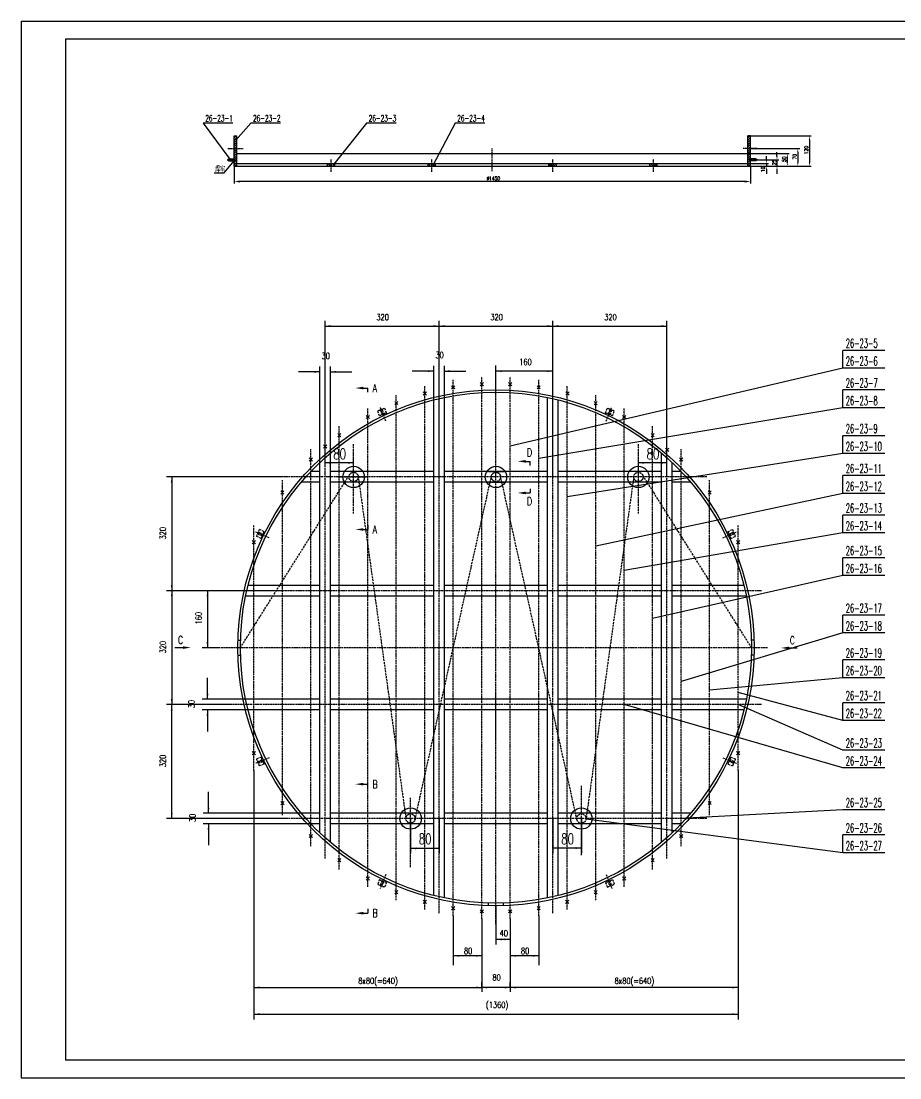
# Model space of a CAD drawing. Header units: millimetres. Extents: x 1545 to 36024, y 3418 to 15628.
# Drawn here: x 18976 to 23912, y 3418 to 9358 of the extents above; entities that cross this region are included whole.
import ezdxf

# ---------------------------------------------------------------- set-up
doc = ezdxf.new("R2010")
doc.units = ezdxf.units.MM
for name, pattern in [('DASHDOT-M', [36, 30, -3, 0, -3]), ('DASHDOT-S', [14, 10, -2, 0, -2]), ('DIVIDE-M', [39, 30, -3, 0, -3, 0, -3]), ('DIVIDE-S', [16, 10, -2, 0, -2, 0, -2]), ('HIDDEN-L', [13, 10, -3]), ('HIDDEN-M', [7, 5, -2])]:
    doc.linetypes.add(name, pattern=pattern)
for name, color, linetype in [('1轮廓实线层', 1, 'Continuous'), ('CDR_DIM', 7, 'Continuous'), ('CDR_DWG1', 1, 'Continuous'), ('CDR_DWG3', 3, 'DASHDOT-M'), ('CDR_DWG4', 6, 'DIVIDE-M'), ('CDR_DWG5', 6, 'HIDDEN-M'), ('CDR_TEXT', 7, 'Continuous')]:
    doc.layers.add(name, color=color, linetype=linetype)
doc.styles.add('HZ', font='simplex.shx', dxfattribs={"width": 0.7, "height": 30, "bigfont": 'HZ.shx'})

msp = doc.modelspace()

# ---------------------------------------------------------------- linework, layer by layer
msp.add_line((18975.9, 3418.2), (27375.9, 3418.2))
at = {"layer": '1轮廓实线层', "linetype": 'Continuous'}
msp.add_circle((21643.3, 5836), 1450, dxfattribs=at)
at = {"layer": 'CDR_DIM', "color": 0, "linetype": 'Continuous'}
for p, q in [((20165.7, 8784.5), (19997.9, 8784.5)), ((19997.9, 8784.5), (20147.5, 8581.8)), ((20265.8, 8784.5), (20182, 8689.2)), ((20433.6, 8784.5), (20265.8, 8784.5)), ((20915.6, 8784.5), (20731.9, 8554)), ((21083.4, 8784.5), (20915.6, 8784.5)), ((21413.3, 8784.5), (21289.7, 8551)), ((21581.1, 8784.5), (21413.3, 8784.5)), ((20172.6, 8702), (20183.3, 8712.7)), ((20172.6, 8689.5), (20186.7, 8703.7)), ((20172.6, 8677), (20186.7, 8691.1)), ((20172.6, 8664.5), (20186.7, 8678.6)), ((23058.4, 8702), (23069.1, 8712.7)), ((23058.4, 8689.5), (23072.6, 8703.7)), ((23058.4, 8677), (23072.6, 8691.1)), ((23058.4, 8664.5), (23072.6, 8678.6)), ((23072.6, 8712.7), (23414.5, 8712.7)), ((23403.9, 8691.5), (23403.9, 8564.2)), ((20172.6, 8652), (20186.7, 8666.1)), ((20172.6, 8639.5), (20175.1, 8642)), ((20172.6, 8627), (20186.7, 8641.1)), ((20172.6, 8614.5), (20186.7, 8628.6)), ((20172.6, 8602), (20186.7, 8616.1)), ((20175.1, 8642), (20186.7, 8653.6)), ((23058.4, 8652), (23072.6, 8666.1)), ((23058.4, 8639.5), (23060.9, 8642)), ((23058.4, 8627), (23072.6, 8641.1)), ((23058.4, 8614.5), (23072.6, 8628.6)), ((23058.4, 8602), (23072.6, 8616.1)), ((23058.4, 8613.7), (23290.4, 8613.7)), ((23060.9, 8642), (23072.6, 8653.6)), ((23072.6, 8642), (23349.3, 8642)), ((23221.8, 8599.5), (23221.8, 8620.8)), ((23338.7, 8620.8), (23338.7, 8564.2)), ((20116.8, 8504.8), (20172.6, 8572.7)), ((20172.6, 8589.5), (20186.7, 8603.6)), ((20172.6, 8577), (20186.7, 8591.1)), ((20172.6, 8564.5), (20186.7, 8578.6)), ((20172.6, 8552), (20186.7, 8566.1)), ((20176.1, 8543), (20186.7, 8553.6)), ((20713, 8543), (20698.8, 8557.1)), ((20725.5, 8543), (20711.3, 8557.1)), ((20738, 8543), (20723.8, 8557.1)), ((20738.4, 8555), (20736.3, 8557.1)), ((21275.6, 8543), (21261.8, 8556.8)), ((21288.1, 8543), (21274, 8557.1)), ((21300.6, 8543), (21286.5, 8557.1)), ((21304.3, 8551.8), (21299, 8557.1)), ((21963.3, 8543), (21949.2, 8557.1)), ((21975.8, 8543), (21961.7, 8557.1)), ((21983.3, 8548), (21974.2, 8557.1)), ((22526, 8543), (22511.8, 8557.1)), ((22538.5, 8543), (22524.4, 8557.1)), ((22549.2, 8544.8), (22536.9, 8557.1)), ((23058.4, 8589.5), (23072.6, 8603.6)), ((23058.4, 8577), (23072.6, 8591.1)), ((23058.4, 8564.5), (23072.6, 8578.6)), ((23058.4, 8552), (23072.6, 8566.1)), ((23058.4, 8557.1), (23174.1, 8557.1)), ((23061.9, 8543), (23072.6, 8553.6)), ((23105.1, 8578.3), (23232.4, 8578.3)), ((23163.5, 8578.3), (23163.5, 8599.5)), ((23163.5, 8557.1), (23163.5, 8543)), ((23221.8, 8578.3), (23221.8, 8543)), ((23279.8, 8592.5), (23279.8, 8564.2)), ((20059.4, 8504.8), (20116.8, 8504.8)), ((20172.6, 8543), (20172.6, 8445.7)), ((20700.5, 8543), (20696, 8547.4)), ((21263.1, 8543), (21261.8, 8544.2)), ((21950.8, 8543), (21940.9, 8552.9)), ((22513.5, 8543), (22506.7, 8549.7)), ((23072.6, 8543), (23414.5, 8543)), ((23072.6, 8543), (23072.6, 8445.7)), ((23156.4, 8543), (23174.1, 8543)), ((23163.5, 8521.7), (23163.5, 8500.5)), ((23204.7, 8543), (23232.4, 8543)), ((23221.8, 8521.7), (23221.8, 8500.5)), ((23275.3, 8543), (23290.4, 8543)), ((23335.7, 8543), (23349.3, 8543)), ((23051.3, 8456.3), (20193.8, 8456.3)), ((23828, 7507.6), (23590.8, 7507.6)), ((23590.8, 7407.6), (23590.8, 7507.6)), ((23828, 7407.6), (23590.8, 7407.6)), ((20898.2, 7295.7), (20923.3, 7295.7)), ((20923.3, 7271.9), (20923.3, 7295.7)), ((23828, 7284.9), (23590.8, 7284.9)), ((23590.8, 7184.9), (23590.8, 7284.9)), ((23828, 7184.9), (23590.8, 7184.9)), ((23590.8, 6927.9), (23590.8, 7027.9)), ((23828, 7027.9), (23590.8, 7027.9)), ((23828, 6927.9), (23590.8, 6927.9)), ((21809.6, 6883.7), (21834.8, 6883.7)), ((21834.8, 6859.8), (21834.8, 6883.7)), ((23828, 6803.6), (23590.8, 6803.6)), ((23590.8, 6703.6), (23590.8, 6803.6)), ((21834.8, 6729.9), (21834.8, 6706.1)), ((21809.6, 6706.1), (21834.8, 6706.1)), ((23828, 6703.6), (23590.8, 6703.6)), ((23590.8, 6481.4), (23590.8, 6581.4)), ((23828, 6581.4), (23590.8, 6581.4)), ((20898.2, 6500.8), (20923.3, 6500.8)), ((20923.3, 6524.6), (20923.3, 6500.8)), ((23828, 6481.4), (23590.8, 6481.4)), ((23828, 6341.9), (23590.8, 6341.9)), ((23590.8, 6241.9), (23590.8, 6341.9)), ((23828, 6241.9), (23590.8, 6241.9)), ((23590.8, 5919), (23590.8, 6019)), ((23828, 6019), (23590.8, 6019)), ((23828, 5919), (23590.8, 5919)), ((19838.7, 5836.8), (19884.7, 5836.8)), ((23288.5, 5834.8), (23334.4, 5834.8)), ((23828, 5767.3), (23590.8, 5767.3)), ((23590.8, 5667.3), (23590.8, 5767.3)), ((23828, 5667.3), (23590.8, 5667.3)), ((23590.8, 5427.2), (23590.8, 5527.2)), ((23828, 5527.2), (23590.8, 5527.2)), ((23828, 5427.2), (23590.8, 5427.2)), ((23828, 5260.2), (23590.8, 5260.2)), ((23828, 5160.2), (23590.8, 5160.2)), ((20898.2, 5069.1), (20923.3, 5069.1)), ((20923.3, 5045.3), (20923.3, 5069.1)), ((23828, 4925.5), (23590.8, 4925.5)), ((23828, 4783.4), (23590.8, 4783.4)), ((23590.8, 4683.4), (23590.8, 4783.4)), ((23828, 4683.4), (23590.8, 4683.4)), ((20898.2, 4343.6), (20923.3, 4343.6)), ((20923.3, 4367.4), (20923.3, 4343.6))]:
    msp.add_line(p, q, dxfattribs=at)
for points in [[(23400.4, 8691.5), (23407.5, 8691.5), (23403.9, 8712.7)], [(23276.3, 8592.5), (23283.3, 8592.5), (23279.8, 8613.7)], [(23335.2, 8620.8), (23342.2, 8620.8), (23338.7, 8642)], [(23160, 8578.3), (23167.1, 8578.3), (23163.5, 8557.1)], [(23218.3, 8599.5), (23225.3, 8599.5), (23221.8, 8578.3)], [(23276.3, 8564.2), (23283.3, 8564.2), (23279.8, 8543)], [(23335.2, 8564.2), (23342.2, 8564.2), (23338.7, 8543)], [(23400.4, 8564.2), (23407.5, 8564.2), (23403.9, 8543)], [(23160, 8521.7), (23167.1, 8521.7), (23163.5, 8543)], [(23218.3, 8521.7), (23225.3, 8521.7), (23221.8, 8543)], [(20204.4, 8461.7), (20204.4, 8451.1), (20172.6, 8456.4)], [(23040.7, 8461.6), (23040.7, 8451), (23072.6, 8456.3)], [(23051.3, 8459.8), (23051.3, 8452.8), (23072.6, 8456.3)], [(20715.2, 7649.5), (20715.2, 7638.9), (20683.3, 7644.2)], [(21291.5, 7649.5), (21291.5, 7638.9), (21323.3, 7644.2)], [(21355.2, 7649.5), (21355.2, 7638.9), (21323.3, 7644.2)], [(21931.5, 7649.5), (21931.5, 7638.9), (21963.3, 7644.2)], [(21995.2, 7649.5), (21995.2, 7638.9), (21963.3, 7644.2)], [(22571.5, 7649.5), (22571.5, 7638.9), (22603.3, 7644.2)], [(20621.5, 7392), (20621.5, 7381.4), (20653.3, 7386.7)], [(20745.2, 7392), (20745.2, 7381.4), (20713.3, 7386.7)], [(21261.5, 7396.2), (21261.5, 7385.6), (21293.3, 7390.9)], [(21385.2, 7396.2), (21385.2, 7385.6), (21353.3, 7390.9)], [(21675.2, 7396.2), (21675.2, 7385.6), (21643.3, 7390.9)], [(21931.5, 7396.2), (21931.5, 7385.6), (21963.3, 7390.9)], [(20898.7, 7288.2), (20898.7, 7303.2), (20853.7, 7295.7)], [(21810.2, 6876.2), (21810.2, 6891.2), (21765.2, 6883.7)], [(20715.2, 6880.7), (20715.2, 6870.1), (20683.3, 6875.4)], [(20811.5, 6880.7), (20811.5, 6870.1), (20843.3, 6875.4)], [(22475.2, 6880.5), (22475.2, 6869.9), (22443.3, 6875.2)], [(22571.5, 6880.5), (22571.5, 6869.9), (22603.3, 6875.2)], [(19816.6, 6764.2), (19827.2, 6764.2), (19821.9, 6796)], [(21810.2, 6713.6), (21810.2, 6698.6), (21765.2, 6706.1)], [(20898.7, 6508.3), (20898.7, 6493.3), (20853.7, 6500.8)], [(19816.6, 6187.8), (19827.2, 6187.8), (19821.9, 6156)], [(19816.6, 6124.2), (19827.2, 6124.2), (19821.9, 6156)], [(20017.3, 6124.2), (20028, 6124.2), (20022.6, 6156)], [(19884.7, 5844.3), (19884.7, 5829.3), (19929.7, 5836.8)], [(20017.3, 5867.8), (20028, 5867.8), (20022.6, 5836)], [(23289, 5842.3), (23289, 5827.3), (23244, 5834.8)], [(19816.6, 5547.8), (19827.2, 5547.8), (19821.9, 5516)], [(20017.3, 5577.8), (20028, 5577.8), (20022.6, 5546)], [(19816.6, 5484.2), (19827.2, 5484.2), (19821.9, 5516)], [(20017.3, 5454.2), (20028, 5454.2), (20022.6, 5486)], [(20898.7, 5061.6), (20898.7, 5076.6), (20853.7, 5069.1)], [(20023.2, 4937.8), (20033.8, 4937.8), (20028.5, 4906)], [(19816.6, 4907.8), (19827.2, 4907.8), (19821.9, 4876)], [(20023.2, 4814.2), (20033.8, 4814.2), (20028.5, 4846)], [(21291.5, 4713.3), (21291.5, 4702.7), (21323.3, 4708)], [(22091.5, 4715.5), (22091.5, 4704.9), (22123.3, 4710.2)], [(20898.7, 4351.1), (20898.7, 4336.1), (20853.7, 4343.6)], [(21691.5, 4202.1), (21691.5, 4191.4), (21723.3, 4196.7)], [(21531.5, 4109.7), (21531.5, 4099.1), (21563.3, 4104.4)], [(21755.2, 4109.7), (21755.2, 4099.1), (21723.3, 4104.4)], [(21851.5, 4109.7), (21851.5, 4099.1), (21883.3, 4104.4)], [(21531.5, 3931.4), (21531.5, 3920.8), (21563.3, 3926.1)], [(21691.5, 3931.4), (21691.5, 3920.8), (21723.3, 3926.1)], [(22971.5, 3931.4), (22971.5, 3920.8), (23003.3, 3926.1)], [(22971.5, 3781.3), (22971.5, 3770.7), (23003.3, 3776)]]:
    msp.add_solid(points, dxfattribs=at)
at = {"layer": 'CDR_DWG1', "color": 1}
for q in [(27275.9, 9258.2), (19225.9, 3518.2)]:
    msp.add_line((19225.9, 9258.2), q, dxfattribs=at)
at = {"layer": 'CDR_DWG1'}
for p, q in [((20172.6, 8543), (20172.6, 8712.7)), ((20172.6, 8712.7), (20186.7, 8712.7)), ((20186.7, 8543), (20186.7, 8712.7)), ((23058.4, 8543), (23058.4, 8712.7)), ((23072.6, 8712.7), (23058.4, 8712.7)), ((23072.6, 8543), (23072.6, 8712.7)), ((20186.7, 8613.7), (23058.4, 8613.7)), ((20140, 8584), (20172.6, 8584)), ((20140, 8572.7), (20140, 8584)), ((20140, 8572.7), (20172.6, 8572.7)), ((20186.7, 8557.1), (23058.4, 8557.1)), ((20696, 8543), (20696, 8557.1)), ((20738.4, 8543), (20738.4, 8557.1)), ((21261.8, 8543), (21261.8, 8557.1)), ((21304.3, 8543), (21304.3, 8557.1)), ((21940.9, 8543), (21940.9, 8557.1)), ((21983.3, 8543), (21983.3, 8557.1)), ((22506.7, 8543), (22506.7, 8557.1)), ((22549.2, 8543), (22549.2, 8557.1)), ((23105.1, 8584), (23072.6, 8584)), ((23105.1, 8572.7), (23072.6, 8572.7)), ((23105.1, 8572.7), (23105.1, 8584)), ((20172.6, 8543), (23072.6, 8543)), ((21412.4, 7309.1), (21394.3, 7291.1)), ((21394.3, 7309.1), (21412.4, 7291.1)), ((21572.4, 7326.5), (21554.3, 7308.4)), ((21554.3, 7326.5), (21572.4, 7308.4)), ((21732.4, 7326.5), (21714.3, 7308.4)), ((21714.3, 7326.5), (21732.4, 7308.4)), ((21892.4, 7309.1), (21874.3, 7291.1)), ((21874.3, 7309.1), (21892.4, 7291.1)), ((21252.4, 7273.7), (21234.3, 7255.7)), ((21234.3, 7273.7), (21252.4, 7255.7)), ((22053.6, 7273.9), (22035.5, 7255.9)), ((22035.5, 7273.9), (22053.6, 7255.9)), ((21074.3, 7220.8), (21092.4, 7202.8)), ((21092.4, 7220.8), (21074.3, 7202.8)), ((21293.3, 4443.5), (21293.3, 7228.6)), ((21353.3, 4429.8), (21353.3, 7242.3)), ((21933.3, 4429.8), (21933.3, 7242.3)), ((21993.3, 4443.5), (21993.3, 7228.6)), ((22194.3, 7220.3), (22212.4, 7202.2)), ((22212.4, 7220.3), (22194.3, 7202.2)), ((20932.4, 7142.2), (20914.3, 7124.2)), ((20914.3, 7142.2), (20932.4, 7124.2)), ((22372.4, 7142.2), (22354.3, 7124.2)), ((22354.3, 7142.2), (22372.4, 7124.2)), ((20772.4, 7039.5), (20754.3, 7021.4)), ((20754.3, 7039.5), (20772.4, 7021.4)), ((22532.4, 7039.5), (22514.3, 7021.4)), ((22514.3, 7039.5), (22532.4, 7021.4)), ((20692.4, 6976.2), (20674.3, 6958.1)), ((20674.3, 6976.2), (20692.4, 6958.1)), ((22596.3, 6957), (22614.3, 6939)), ((22614.3, 6957), (22596.3, 6939)), ((20612.4, 6903.1), (20594.3, 6885.1)), ((20594.3, 6903.1), (20612.4, 6885.1)), ((20713.3, 4742), (20713.3, 6930)), ((22573.3, 4742), (22573.3, 6930)), ((22692.4, 6903.1), (22674.3, 6885.1)), ((22674.3, 6903.1), (22692.4, 6885.1)), ((20653.3, 4796), (20653.3, 6876)), ((22633.3, 4796), (22633.3, 6876)), ((20653.3, 6826), (20603.4, 6826)), ((21293.3, 6826), (20713.3, 6826)), ((21933.3, 6826), (21353.3, 6826)), ((22573.3, 6826), (21993.3, 6826)), ((22683.3, 6826), (22633.3, 6826)), ((20452.4, 6717.4), (20434.3, 6699.4)), ((20434.3, 6717.4), (20452.4, 6699.4)), ((20653.3, 6766), (20549.4, 6766)), ((21293.3, 6766), (20713.3, 6766)), ((21933.3, 6766), (21353.3, 6766)), ((22573.3, 6766), (21993.3, 6766)), ((22737.3, 6766), (22633.3, 6766)), ((22852.4, 6717.4), (22834.3, 6699.4)), ((22834.3, 6717.4), (22852.4, 6699.4)), ((20292.4, 6437.9), (20274.3, 6419.8)), ((20274.3, 6437.9), (20292.4, 6419.8)), ((23012.4, 6437.9), (22994.3, 6419.8)), ((22994.3, 6437.9), (23012.4, 6419.8)), ((20653.3, 6186), (20250.8, 6186)), ((21293.3, 6186), (20713.3, 6186)), ((21933.3, 6186), (21353.3, 6186)), ((22573.3, 6186), (21993.3, 6186)), ((23035.9, 6186), (22633.3, 6186)), ((20653.3, 6126), (20237.1, 6126)), ((21293.3, 6126), (20713.3, 6126)), ((21933.3, 6126), (21353.3, 6126)), ((22573.3, 6126), (21993.3, 6126)), ((23049.6, 6126), (22633.3, 6126)), ((20194, 5878.5), (20208.1, 5878.5)), ((23092.7, 5878.5), (23078.6, 5878.5)), ((20194, 5793.6), (20208.1, 5793.6)), ((23092.7, 5793.6), (23078.6, 5793.6)), ((20653.3, 5546), (20237.1, 5546)), ((21293.3, 5546), (20713.3, 5546)), ((21933.3, 5546), (21353.3, 5546)), ((22573.3, 5546), (21993.3, 5546)), ((23049.6, 5546), (22633.3, 5546)), ((20653.3, 5486), (20250.8, 5486)), ((21293.3, 5486), (20713.3, 5486)), ((21933.3, 5486), (21353.3, 5486)), ((22573.3, 5486), (21993.3, 5486)), ((23035.9, 5486), (22633.3, 5486)), ((20274.3, 5234.2), (20292.4, 5252.2)), ((20292.4, 5234.2), (20274.3, 5252.2)), ((22994.3, 5234.2), (23012.4, 5252.2)), ((23012.4, 5234.2), (22994.3, 5252.2)), ((20435.3, 4953.3), (20453.3, 4971.3)), ((20453.3, 4953.3), (20435.3, 4971.3)), ((22834.3, 4954.6), (22852.4, 4972.6)), ((22852.4, 4954.6), (22834.3, 4972.6)), ((20653.3, 4906), (20549.4, 4906)), ((21293.3, 4906), (20713.3, 4906)), ((21933.3, 4906), (21353.3, 4906)), ((22573.3, 4906), (21993.3, 4906)), ((22737.3, 4906), (22633.3, 4906)), ((20653.3, 4846), (20603.4, 4846)), ((21293.3, 4846), (20713.3, 4846)), ((21933.3, 4846), (21353.3, 4846)), ((22573.3, 4846), (21993.3, 4846)), ((22683.3, 4846), (22633.3, 4846)), ((20594.3, 4769), (20612.4, 4787)), ((20612.4, 4769), (20594.3, 4787)), ((22692.4, 4769), (22674.3, 4787)), ((22674.3, 4769), (22692.4, 4787)), ((20754.3, 4632.6), (20772.4, 4650.6)), ((20772.4, 4632.6), (20754.3, 4650.6)), ((22532.4, 4632.6), (22514.3, 4650.6)), ((22514.3, 4632.6), (22532.4, 4650.6)), ((20914.3, 4529.8), (20932.4, 4547.9)), ((20932.4, 4529.8), (20914.3, 4547.9)), ((22354.3, 4529.8), (22372.4, 4547.9)), ((22372.4, 4529.8), (22354.3, 4547.9)), ((21092.4, 4453.2), (21074.3, 4471.2)), ((21074.3, 4453.2), (21092.4, 4471.2)), ((22212.4, 4453.2), (22194.3, 4471.2)), ((22194.3, 4453.2), (22212.4, 4471.2)), ((21234.7, 4398.3), (21252.7, 4416.3)), ((21252.7, 4398.3), (21234.7, 4416.3)), ((21600.9, 4386.6), (21600.9, 4400.8)), ((21685.8, 4386.6), (21685.8, 4400.8)), ((22034.3, 4398.4), (22052.4, 4416.4)), ((22052.4, 4398.4), (22034.3, 4416.4)), ((21394.3, 4363), (21412.4, 4381)), ((21412.4, 4363), (21394.3, 4381)), ((21554.3, 4345.6), (21572.4, 4363.6)), ((21572.4, 4345.6), (21554.3, 4363.6)), ((21714.3, 4345.6), (21732.4, 4363.6)), ((21732.4, 4345.6), (21714.3, 4363.6)), ((21892.4, 4363), (21874.3, 4381)), ((21874.3, 4363), (21892.4, 4381)), ((27275.9, 3518.2), (19225.9, 3518.2))]:
    msp.add_line(p, q, dxfattribs=at)
for centre, radius in [((21643.3, 5836), 1435.9), ((20843.3, 6796), 60), ((21643.3, 6796), 60), ((22443.3, 6796), 60), ((21163.3, 4876), 60), ((22123.3, 4876), 60)]:
    msp.add_circle(centre, radius, dxfattribs=at)
at = {"layer": 'CDR_DWG3', "linetype": 'DASHDOT-S'}
for p, q in [((20137.1, 8642), (20223.2, 8642)), ((21622.6, 8514.7), (21622.6, 8644.5)), ((23108.1, 8642), (23032.4, 8642)), ((20132.3, 8578.3), (20180.3, 8578.3)), ((20717.2, 8510.6), (20717.2, 8583)), ((21283.1, 8510.6), (21283.1, 8583)), ((21962.1, 8510.6), (21962.1, 8583)), ((22527.9, 8510.6), (22527.9, 8583)), ((23112.8, 8578.3), (23064.9, 8578.3)), ((21643.3, 4281.4), (21643.3, 7392.7)), ((21243.3, 4364.1), (21243.3, 7307.9)), ((21323.3, 4344.7), (21323.3, 7327.4)), ((21403.3, 4329.7), (21403.3, 7342.3)), ((21563.3, 4312.8), (21563.3, 7359.2)), ((21723.3, 4312.8), (21723.3, 7359.2)), ((21883.3, 4329.7), (21883.3, 7342.3)), ((21963.3, 4344.7), (21963.3, 7327.4)), ((22043.3, 4364.1), (22043.3, 7307.9)), ((21083.3, 4417.3), (21083.3, 7254.8)), ((22203.3, 4417.3), (22203.3, 7254.8)), ((21024.8, 7110), (20992, 7189.1)), ((22261.9, 7110), (22294.7, 7189.1)), ((20923.3, 4491.4), (20923.3, 7180.7)), ((22363.3, 4491.4), (22363.3, 7180.7)), ((20763.3, 4590.2), (20763.3, 7081.8)), ((22523.3, 4590.2), (22523.3, 7081.8)), ((20683.3, 4650.7), (20683.3, 7021.3)), ((22603.3, 4650.7), (22603.3, 7021.3)), ((20603.3, 4720.3), (20603.3, 6951.8)), ((20843.3, 6590.5), (20843.3, 6979.7)), ((22443.3, 6590.5), (22443.3, 6979.7)), ((22683.3, 4720.3), (22683.3, 6951.8)), ((20443.3, 4894.5), (20443.3, 6777.5)), ((22828.6, 6796), (20443.4, 6796)), ((20763.3, 6796), (20923.3, 6796)), ((22843.3, 4894.5), (22843.3, 6777.5)), ((20283.3, 5145.4), (20283.3, 6526.6)), ((20369.3, 6454.6), (20290.2, 6487.4)), ((22917.4, 6454.6), (22996.5, 6487.4)), ((23003.3, 5145.4), (23003.3, 6526.6)), ((23134.7, 6156), (20152, 6156)), ((23168.6, 5836), (20090, 5836)), ((21643.3, 5318.2), (21643.3, 5583.6)), ((23134.7, 5516), (20152, 5516)), ((20369.3, 5217.4), (20290.2, 5184.7)), ((22917.4, 5217.4), (22996.5, 5184.7)), ((22123.3, 4670.5), (22123.3, 5059.7)), ((21163.3, 4602.9), (21163.3, 4992.1)), ((22828.6, 4876), (20458.1, 4876)), ((21024.8, 4562), (20992, 4482.9)), ((22261.9, 4562), (22294.7, 4482.9))]:
    msp.add_line(p, q, dxfattribs=at)
at = {"layer": 'CDR_DWG4', "color": 3, "linetype": 'DIVIDE-S'}
for p, q in [((20989.6, 7139.5), (20978.7, 7165.7)), ((20994.1, 7169.1), (21006.6, 7139.1)), ((21004.6, 7173.5), (21017, 7143.4)), ((21028.8, 7155.8), (21017.9, 7181.9)), ((22257.9, 7155.8), (22268.7, 7181.9)), ((22282.1, 7173.5), (22269.6, 7143.4)), ((22292.6, 7169.1), (22280.1, 7139.1)), ((22297.1, 7139.5), (22308, 7165.7)), ((20305.9, 6474.8), (20335.9, 6462.3)), ((20310.2, 6485.2), (20340.3, 6472.8)), ((20339.8, 6489.8), (20313.7, 6500.6)), ((22976.5, 6485.2), (22946.4, 6472.8)), ((22946.9, 6489.8), (22973, 6500.6)), ((22980.8, 6474.8), (22950.7, 6462.3)), ((20323.6, 6450.6), (20297.4, 6461.4)), ((22963.1, 6450.6), (22989.2, 6461.4)), ((20323.6, 5221.4), (20297.4, 5210.6)), ((20305.9, 5197.3), (20335.9, 5209.7)), ((20310.2, 5186.8), (20340.3, 5199.3)), ((20339.8, 5182.2), (20313.7, 5171.4)), ((22976.5, 5186.8), (22946.4, 5199.3)), ((22946.9, 5182.2), (22973, 5171.4)), ((22980.8, 5197.3), (22950.7, 5209.7)), ((22963.1, 5221.4), (22989.2, 5210.6)), ((20989.6, 4532.5), (20978.7, 4506.4)), ((20994.1, 4502.9), (21006.6, 4532.9)), ((21004.6, 4498.6), (21017, 4528.6)), ((21028.8, 4516.3), (21017.9, 4490.1)), ((22257.9, 4516.3), (22268.7, 4490.1)), ((22282.1, 4498.6), (22269.6, 4528.6)), ((22292.6, 4502.9), (22280.1, 4532.9)), ((22297.1, 4532.5), (22308, 4506.4))]:
    msp.add_line(p, q, dxfattribs=at)
at = {"layer": 'CDR_DWG4', "linetype": 'DIVIDE-S'}
for p, q in [((20207.4, 5836), (20821.9, 6810.7)), ((20869.2, 6798.7), (21137.5, 4873.3)), ((21188.3, 4868.7), (21618.4, 6803.3)), ((22098.4, 4868.7), (21668.3, 6803.3)), ((22417.5, 6798.7), (22149.2, 4873.3)), ((23079.2, 5836), (22464.8, 6810.7))]:
    msp.add_line(p, q, dxfattribs=at)
at = {"layer": 'CDR_DWG4', "color": 3, "linetype": 'DIVIDE-S'}
for centre, radius, start, end in [((21566.7, 5801.6), 1485.4, 111.68146, 113.31854), ((21566.7, 5801.6), 1457.1, 111.66557, 113.33443), ((21566.7, 5801.6), 1482.5, 112.28131, 112.71869), ((21720, 5801.6), 1457.1, 66.66557, 68.33443), ((21720, 5801.6), 1485.4, 66.68146, 68.31854), ((21720, 5801.6), 1482.5, 67.28131, 67.71869), ((21677.7, 5912.7), 1485.4, 156.68146, 158.31854), ((21677.7, 5912.7), 1482.5, 157.28131, 157.71869), ((21677.7, 5912.7), 1457.1, 156.66557, 158.33443), ((21609, 5912.7), 1457.1, 21.66557, 23.33443), ((21609, 5912.7), 1485.4, 21.68146, 23.31854), ((21609, 5912.7), 1482.5, 22.28131, 22.71869), ((21677.7, 5759.4), 1485.4, 201.68146, 203.31854), ((21677.7, 5759.4), 1482.5, 202.28131, 202.71869), ((21677.7, 5759.4), 1457.1, 201.66557, 203.33443), ((21609, 5759.4), 1457.1, 336.66557, 338.33443), ((21609, 5759.4), 1485.4, 336.68146, 338.31854), ((21609, 5759.4), 1482.5, 337.28131, 337.71869), ((21566.7, 5870.4), 1457.1, 246.66557, 248.33443), ((21720, 5870.4), 1457.1, 291.66557, 293.33443), ((21566.7, 5870.4), 1485.4, 246.68146, 248.31854), ((21566.7, 5870.4), 1482.5, 247.28131, 247.71869), ((21720, 5870.4), 1485.4, 291.68146, 293.31854), ((21720, 5870.4), 1482.5, 292.28131, 292.71869)]:
    msp.add_arc(centre, radius, start, end, dxfattribs=at)
at = {"layer": 'CDR_DWG5', "color": 6, "linetype": 'HIDDEN-L'}
for p, q in [((21591.4, 6826), (21695.3, 6826)), ((21591.4, 6766), (21695.3, 6766))]:
    msp.add_line(p, q, dxfattribs=at)
for centre in [(20843.3, 6796), (21643.3, 6796), (22443.3, 6796), (21163.3, 4876), (22123.3, 4876)]:
    msp.add_circle(centre, 26, dxfattribs=at)
at = {"layer": 'CDR_TEXT', "color": 0, "linetype": 'Continuous'}
for q in [(27375.9, 9358.2), (18975.9, 3418.2)]:
    msp.add_line((18975.9, 9358.2), q, dxfattribs=at)
at = {"layer": 'CDR_TEXT', "linetype": 'Continuous'}
for p, q in [((20683.3, 6903.8), (20683.3, 7674.2)), ((21323.3, 6796), (21323.3, 7674.2)), ((21323.3, 6796), (21323.3, 7674.2)), ((21963.3, 6796), (21963.3, 7674.2)), ((21963.3, 6796), (21963.3, 7674.2)), ((22603.3, 6796), (22603.3, 7674.2)), ((20683.3, 7644.2), (21323.3, 7644.2)), ((21323.3, 7644.2), (21963.3, 7644.2)), ((21963.3, 7644.2), (22603.3, 7644.2)), ((20653.3, 7386.7), (20533.3, 7386.7)), ((20653.3, 6876), (20653.3, 7416.7)), ((20713.3, 6930), (20713.3, 7416.7)), ((20713.3, 7386.7), (20833.3, 7386.7)), ((21293.3, 7390.9), (21173.3, 7390.9)), ((21293.3, 7156), (21293.3, 7420.9)), ((21353.3, 7156), (21353.3, 7420.9)), ((21353.3, 7390.9), (21473.3, 7390.9)), ((21643.3, 7271.9), (21643.3, 7422.7)), ((21643.3, 7392.7), (21963.3, 7392.7)), ((23590.8, 7407.6), (21723.3, 6969.8)), ((21963.3, 7235.1), (21963.3, 7422.7)), ((23590.8, 7184.9), (21883.3, 6899)), ((20683.3, 6856), (20683.3, 6905.4)), ((20843.3, 6856), (20843.3, 6905.4)), ((23590.8, 6927.9), (22043.3, 6684.7)), ((22443.3, 6796), (22443.3, 6905.2)), ((22603.3, 6796), (22603.3, 6905.2)), ((20843.3, 6875.4), (20683.3, 6875.4)), ((22603.3, 6875.2), (22443.3, 6875.2)), ((20443.4, 6796), (19791.9, 6796)), ((19821.9, 6796), (19821.9, 6156)), ((23590.8, 6703.6), (22203.3, 6407.2)), ((23590.8, 6481.4), (22363.3, 6270.8)), ((23590.8, 6241.9), (22523.3, 6000.9)), ((20443.4, 6156), (19791.9, 6156)), ((20152, 6156), (19791.9, 6156)), ((19821.9, 6156), (19821.9, 5516)), ((20152, 6156), (19992.6, 6156)), ((20022.6, 6156), (20022.6, 5836)), ((23590.8, 5919), (22683.3, 5645.4)), ((20090, 5836), (19992.6, 5836)), ((20022.6, 5606), (20022.6, 5666)), ((20022.6, 5546), (20022.6, 5666)), ((23590.8, 5667.3), (22843.3, 5597.6)), ((23590.8, 5427.2), (23003.3, 5583.9)), ((20237.1, 5546), (19992.6, 5546)), ((20152, 5516), (19791.9, 5516)), ((20152, 5516), (19791.9, 5516)), ((19821.9, 4876), (19821.9, 5516)), ((20250.8, 5486), (19992.6, 5486)), ((20022.6, 5486), (20022.6, 5366)), ((23590.8, 5160.2), (22363.3, 5516)), ((23590.8, 5260.2), (23003.3, 5516)), ((20022.6, 5426), (20022.6, 5366)), ((20283.3, 5145.4), (20283.3, 3896.1)), ((23003.3, 5145.4), (23003.3, 3896.1)), ((20028.5, 4906), (20028.5, 5026)), ((20458.1, 4876), (19791.9, 4876)), ((20603.3, 4906), (19998.5, 4906)), ((21163.3, 4876), (21163.3, 4681.4)), ((21323.3, 4876), (21323.3, 4681.4)), ((21963.3, 4876), (21963.3, 4681.4)), ((22123.3, 4876), (22123.3, 4681.4)), ((23590.8, 4683.4), (22149.1, 4872.6)), ((23590.8, 4925.5), (22683.3, 4876)), ((20603.4, 4846), (19998.5, 4846)), ((20028.5, 4846), (20028.5, 4726)), ((21323.3, 4708), (21163.3, 4708)), ((22123.3, 4710.2), (21963.3, 4710.2)), ((21643.3, 4386), (21643.3, 4168.3)), ((21403.3, 4329.7), (21403.3, 4051.9)), ((21563.3, 4312.8), (21563.3, 4051.9)), ((21723.3, 4312.8), (21723.3, 4168.3)), ((21723.3, 4312.8), (21723.3, 4051.9)), ((21883.3, 4329.7), (21883.3, 4051.9)), ((21723.3, 4196.7), (21643.3, 4196.7)), ((21563.3, 4104.4), (21403.3, 4104.4)), ((21883.3, 4104.4), (21723.3, 4104.4)), ((21563.3, 4081.9), (21563.3, 3902.3)), ((21723.3, 4081.9), (21723.3, 3902.3)), ((20283.3, 3926.1), (21563.3, 3926.1)), ((20283.3, 3926.1), (20283.3, 3746)), ((21563.3, 3926.1), (21563.3, 3956.1)), ((21723.3, 3926.1), (21563.3, 3926.1)), ((21723.3, 3926.1), (21723.3, 3956.1)), ((23003.3, 3926.1), (21723.3, 3926.1)), ((23003.3, 3926.1), (23003.3, 3746)), ((20283.3, 3776), (23003.3, 3776))]:
    msp.add_line(p, q, dxfattribs=at)
at = {"layer": 'CDR_TEXT', "color": 0, "linetype": 'Continuous'}
for points in [[(21195.2, 4713.3), (21195.2, 4702.7), (21163.3, 4708)], [(21995.2, 4715.5), (21995.2, 4704.9), (21963.3, 4710.2)], [(21675.2, 4202.1), (21675.2, 4191.4), (21643.3, 4196.7)], [(21435.2, 4109.7), (21435.2, 4099.1), (21403.3, 4104.4)], [(20315.2, 3931.4), (20315.2, 3920.8), (20283.3, 3926.1)], [(21595.2, 3931.4), (21595.2, 3920.8), (21563.3, 3926.1)], [(21755.2, 3931.4), (21755.2, 3920.8), (21723.3, 3926.1)], [(20315.2, 3781.3), (20315.2, 3770.7), (20283.3, 3776)]]:
    msp.add_solid(points, dxfattribs=at)

# ---------------------------------------------------------------- texts
at = {"style": 'HZ'}
for s, height, width, p in [('26-23-1', 35.37, 0.55, (20010.3, 8794.9)), ('26-23-2', 35.37, 0.55, (20278.2, 8794.9)), ('26-23-3', 35.37, 0.55, (20928, 8794.9)), ('26-23-4', 35.37, 0.55, (21425.7, 8794.9)), ('焊牢', 31.83, 0.7, (20064.4, 8508.6)), ('26-23-5', 50, 0.55, (23608.2, 7522.4)), ('26-23-6', 50, 0.55, (23608.2, 7422.4)), ('A', 45, 0.7, (20950.2, 7272.7)), ('26-23-7', 50, 0.55, (23608.2, 7299.6)), ('26-23-8', 50, 0.55, (23608.2, 7199.6)), ('26-23-9', 50, 0.55, (23608.2, 7042.7)), ('D', 45, 0.7, (21817.7, 6911.2)), ('26-23-10', 50, 0.55, (23608.2, 6942.7)), ('26-23-11', 50, 0.55, (23608.2, 6818.3)), ('26-23-12', 50, 0.55, (23608.2, 6718.3)), ('D', 45, 0.7, (21817.7, 6636.6)), ('26-23-13', 50, 0.55, (23608.2, 6596.2)), ('26-23-14', 50, 0.55, (23608.2, 6496.2)), ('A', 45, 0.7, (20950.2, 6478.7)), ('26-23-15', 50, 0.55, (23608.2, 6356.6)), ('26-23-16', 50, 0.55, (23608.2, 6256.6)), ('26-23-17', 50, 0.55, (23608.2, 6033.7)), ('26-23-18', 50, 0.55, (23608.2, 5933.7)), ('C', 45, 0.7, (19857.1, 5857.1)), ('C', 45, 0.7, (23294.1, 5855.2)), ('26-23-19', 50, 0.55, (23608.2, 5782)), ('26-23-20', 50, 0.55, (23608.2, 5682)), ('26-23-21', 50, 0.55, (23608.2, 5542)), ('26-23-22', 50, 0.55, (23608.2, 5442)), ('26-23-23', 50, 0.55, (23608.2, 5274.9)), ('26-23-24', 50, 0.55, (23608.2, 5174.9)), ('B', 45, 0.7, (20950.2, 5046.1)), ('26-23-25', 50, 0.55, (23608.2, 4940.3)), ('26-23-26', 50, 0.55, (23608.2, 4798.1)), ('26-23-27', 50, 0.55, (23608.2, 4698.1)), ('B', 45, 0.7, (20950.2, 4321.5))]:
    msp.add_text(s, height=height, dxfattribs=dict(at, width=width)).set_placement(p)
at = {"layer": 'CDR_TEXT', "color": 0, "linetype": 'Continuous', "style": 'HZ', "width": 0.7}
for s, p in [('120', (23396.9, 8610.2)), ('25', (23217.2, 8548.6)), ('50', (23272.7, 8566.3)), ('70', (23331.6, 8580.4)), ('10', (23153.4, 8509.2))]:
    msp.add_text(s, height=21.22, rotation=90, dxfattribs=at).set_placement(p)
for s, height, p in [('∅', 21.2, (21591.1, 8463.4)), ('1450', 21.22, (21604.5, 8463.4))]:
    msp.add_text(s, height=height, dxfattribs=at).set_placement(p)
at = {"layer": 'CDR_TEXT', "linetype": 'Continuous', "style": 'HZ', "width": 0.7}
for s, height, p in [('320', 35, (20971.8, 7676.7)), ('320', 35, (21611.8, 7676.7)), ('320', 35, (22251.8, 7676.7)), ('30', 35, (20663.5, 7459.2)), ('30', 35, (21303.5, 7463.4)), ('160', 35, (21774.2, 7425.2)), ('80', 60, (20729.3, 6895.4)), ('80', 60, (22489.3, 6895.2)), ('80', 60, (21209.3, 4731.4)), ('80', 60, (22009.3, 4731.4)), ('40', 35, (21664, 4213.8)), ('80', 35, (21463.5, 4114.4)), ('80', 35, (21783.5, 4114.4)), ('8x80(=640)', 35, (20869.3, 3946.1)), ('80', 35, (21623.5, 3964.8)), ('8x80(=640)', 35, (22309.3, 3946.1)), ('(1360)', 35, (21586.8, 3811))]:
    msp.add_text(s, height=height, dxfattribs=at).set_placement(p)
for s, p in [('320', (19789.4, 6444.5)), ('160', (19990.1, 5966.8)), ('320', (19789.4, 5804.5)), ('30', (19950.1, 5496.2)), ('320', (19789.4, 5164.5)), ('30', (19956, 4856.2))]:
    msp.add_text(s, height=35, rotation=90, dxfattribs=at).set_placement(p)

doc.saveas('drawing.dxf')
